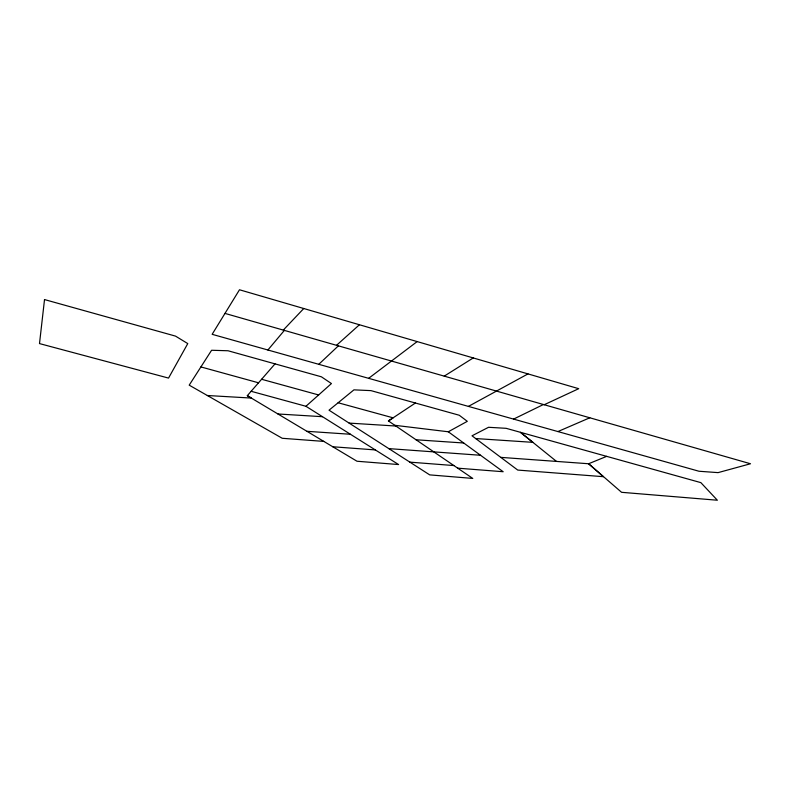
<?xml version="1.0" encoding="UTF-8"?>
<svg xmlns="http://www.w3.org/2000/svg" width="790" height="790" viewBox="0 0 790 790"><rect width="100%" height="100%" fill="white"/><g stroke="black" fill="none" stroke-linecap="round" stroke-linejoin="round"><path stroke-width="1.19" d="M267.889 350L284.38 330.388M207.326 395.504L251.309 398.061L247.319 395.672L275.029 363.864M283.294 330.082L303.765 308.515M318.775 364.318L338.387 345.842M336.53 345.309L359.43 324.749M251.131 391.287L305.928 406.277L331.435 383.555L321.382 376.8L228.034 350.76L211.592 350.266L189.205 385.155L282.237 438.282L323.811 441.403M368.624 378.341L417.16 341.586M394.822 425.306L448.286 431.775L467.305 421.327L459.247 415.244L370.964 390.625L353.94 389.855L329.025 410.188L429.701 474.879L472.766 478.424L388.413 420.942L415.412 403.019M388.413 420.942L393.114 417.831L338.14 402.762M444.237 376.129L473.25 357.939M468.411 406.396L527.987 373.897M513.569 419.105L543.441 404.51M544.211 404.737L578.695 388.69L239.489 289.772L212.145 334.318L698.982 471.245L718.071 472.627L750.5 463.76L224.982 313.403M557.898 431.567L589.804 417.782M606.661 456.363L588.619 463.75L500.801 457.371M277.932 413.98L322.498 416.695M349.111 423.094L395.889 426.027M475.669 438.549L517.736 470.07L603.392 476.686L588.619 463.75L621.572 492.308L717.36 500.228L700.858 482.631L506.133 428.318L488.546 427.291L472.015 435.794L475.669 438.549L532.875 442.341L520.452 432.318L556.515 461.419M306.925 431.31L350.434 434.263M416.044 439.773L463.71 443.002M388.838 448.621L480.557 455.267M332.788 446.765L375.309 449.915M409.862 462.14L453.865 465.557M457.687 468.164L503.171 471.729L448.286 431.775M261.609 379.269L318.627 394.961M200.897 366.925L258.537 382.804M247.319 395.672L357.001 461.242L398.585 464.55L305.928 406.277M44.517 299.568L39.5 343.591L168.537 378.084L187.773 343.591L175.518 336.115L44.517 299.568"/></g></svg>
